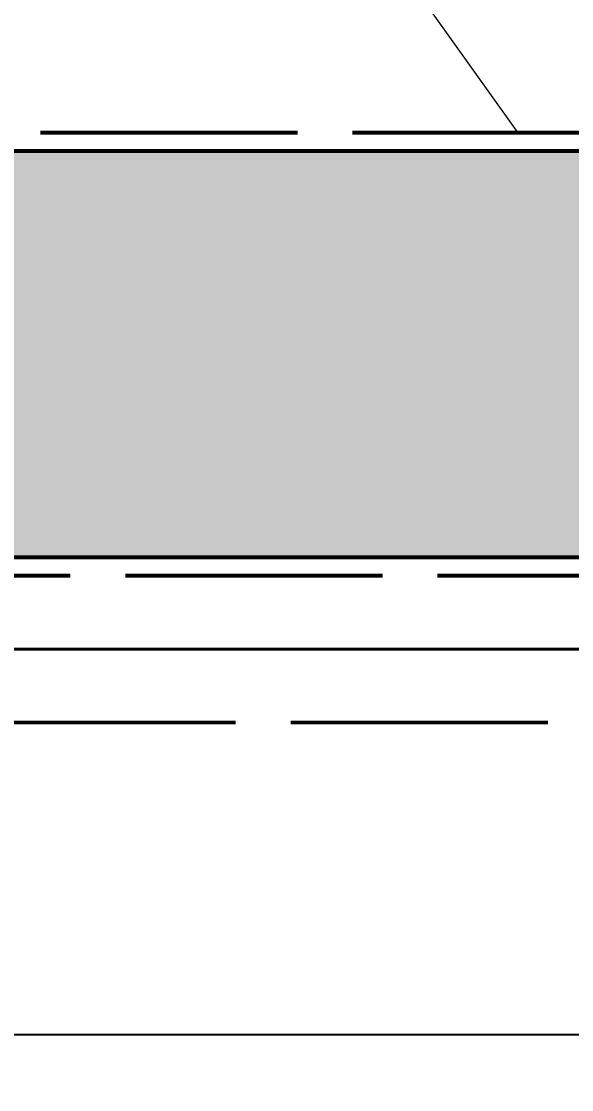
# Model space of a CAD drawing. Header units: millimetres. Extents: x -3624 to 23123, y -5396 to 3729.
# Drawn here: x 18356 to 19413, y -1023 to 1030 of the extents above; entities that cross this region are included whole.
import ezdxf

# ---------------------------------------------------------------- set-up
doc = ezdxf.new("R2010")
doc.units = ezdxf.units.MM
doc.linetypes.add('DASH_494_106', pattern=[599.722222, 493.888889, -105.833333])
for name, color, linetype in [('DIMENSIONS', 7, 'Continuous'), ('GEOFAB', 5, 'Continuous'), ('LEADERS', 7, 'Continuous'), ('MODULE_ART', 7, 'Continuous'), ('TANK', 7, 'Continuous')]:
    doc.layers.add(name, color=color, linetype=linetype)
doc.styles.add('ARIAL', font='arial.ttf')
doc.dimstyles.get("Standard").update_dxf_attribs({"dimtxt": 2.5, "dimasz": 2.5, "dimexe": 1.25, "dimexo": 0.625, "dimtad": 1, "dimcen": 2.5, "dimazin": 3, "dimtfac": 1, "dimtmove": 0, "dimatfit": 3})

# ---------------------------------------------------------------- blocks, each defined once
blk = doc.blocks.new('atlancube_face')
at = {"true_color": 0x000000}
blk.add_solid([(-1.8, -1.8), (1151.8, -1.8), (-1.8, 781.8), (1151.8, 781.8)], dxfattribs=at)

msp = doc.modelspace()

# ---------------------------------------------------------------- linework, layer by layer
at = {"layer": 'GEOFAB', "color": 6, "lineweight": 40}
msp.add_line((-176.4, -176.4), (22026.4, -176.4), dxfattribs=at)
at = {"layer": 'GEOFAB', "color": 5, "linetype": 'DASH_494_106', "lineweight": 50}
msp.add_line((-317.5, -317.5), (22167.5, -317.5), dxfattribs=at)
at = {"layer": 'GEOFAB', "color": 5, "linetype": 'DASH_494_106', "lineweight": 53}
msp.add_lwpolyline([(-35.3, -35.3), (21885.3, -35.3), (21885.3, 815.3), (-35.3, 815.3)], close=True, dxfattribs=at)
at = {"layer": 'LEADERS', "lineweight": 18}
msp.add_line((18569.2, 1852.4), (19310, 815.3), dxfattribs=at)
at = {"layer": 'TANK', "lineweight": 53}
msp.add_lwpolyline([(0, 0), (21850, 0), (21850, 780), (0, 780)], close=True, dxfattribs=at)

# ---------------------------------------------------------------- block references
at = {"layer": 'MODULE_ART'}
for p in [(17250, 0), (18400, 0)]:
    msp.add_blockref('atlancube_face', p, dxfattribs=at)

# ---------------------------------------------------------------- dimensions: what is measured, and where the dimension line sits
at = {"layer": 'DIMENSIONS'}
msp.add_linear_dim(base=(0, -917.2), p1=(0, -317.5), p2=(21850, -317.5), dimstyle='Standard', override={"dimtxt": 202.071111, "dimasz": 158.75, "dimexe": 105.833333, "dimexo": 0, "dimgap": 88.194444, "dimtad": 1, "dimtih": 0, "dimtoh": 0, "dimdec": 0, "dimtxsty": 'ARIAL', "dimclrd": 7, "dimclre": 7, "dimclrt": 7}, dxfattribs=at).render()

doc.saveas('drawing.dxf')
